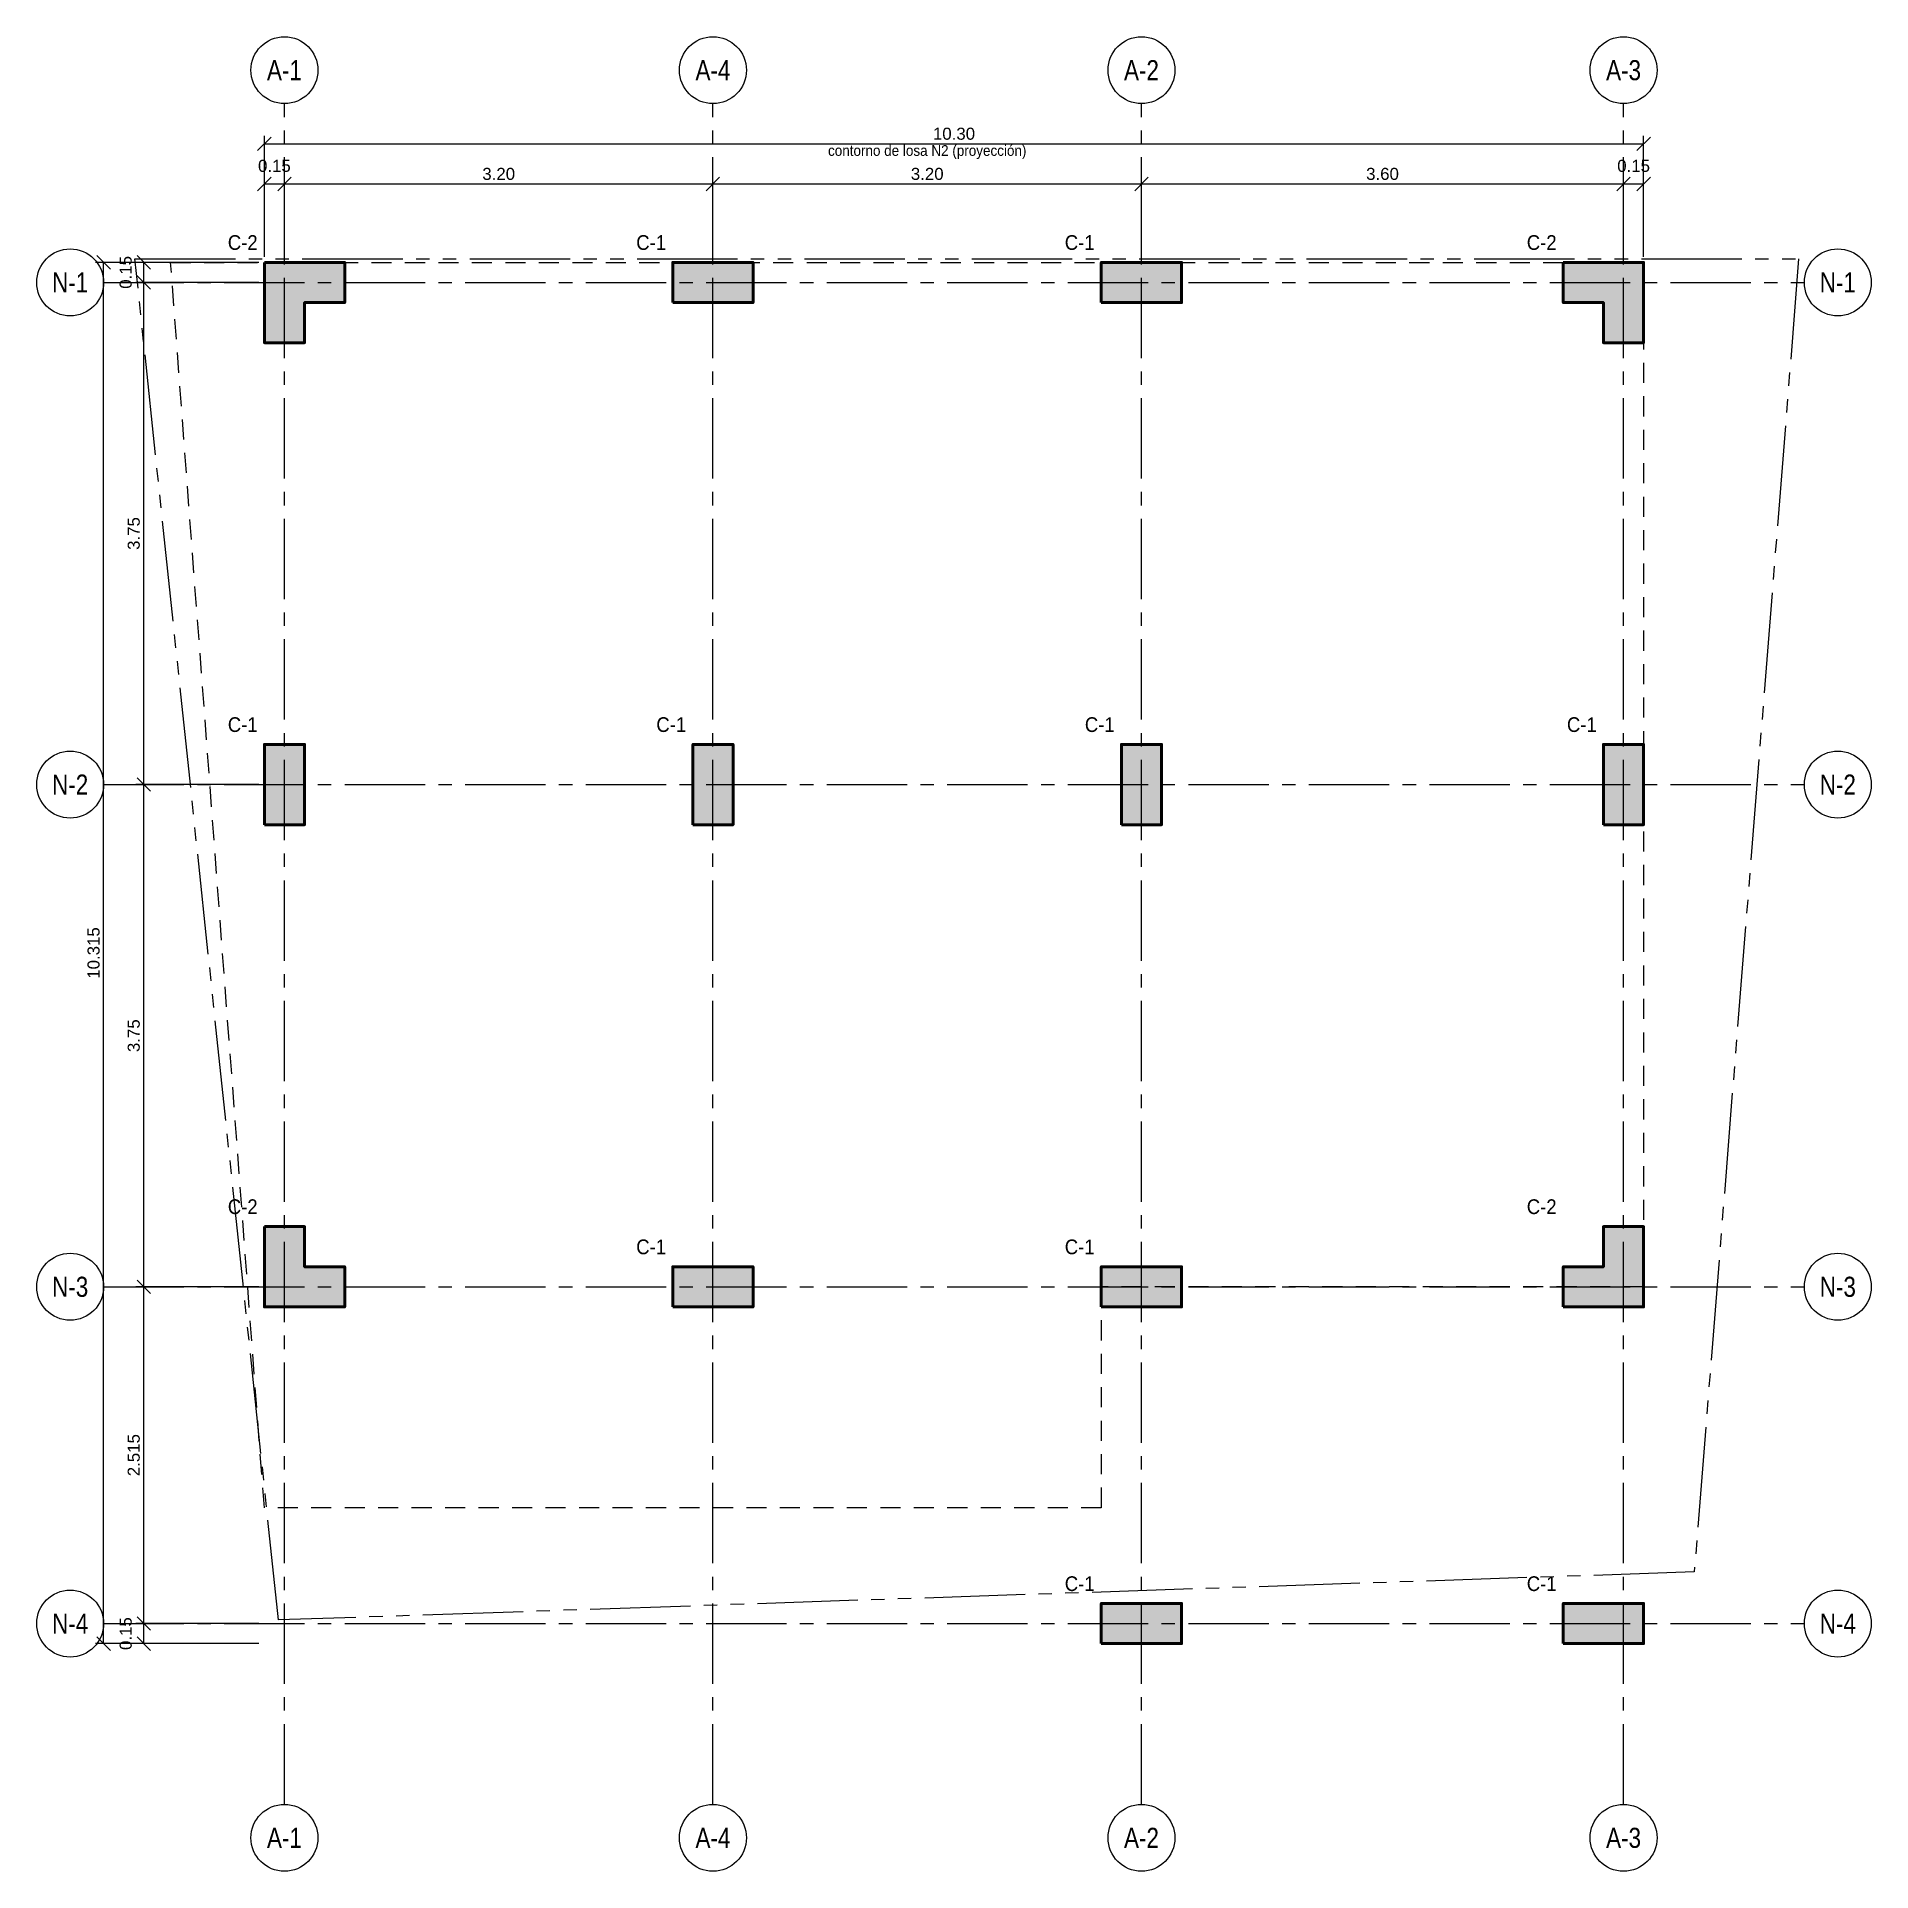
# Model space of a CAD drawing. Header units: metres. Extents: x -2 to 242, y -3 to 12.
# Drawn here: x -1.85 to 11.85, y -1.85 to 11.85 of the extents above.
import ezdxf
from ezdxf.enums import TextEntityAlignment as Align

# ---------------------------------------------------------------- set-up
doc = ezdxf.new("R2010")
doc.units = ezdxf.units.M
for name, pattern in [('EJE50', [0.875, 0.6, -0.1, 0.075, -0.1]), ('LIMITE50', [1.2, 0.75, -0.1, 0.075, -0.1, 0.075, -0.1]), ('OCULTA50', [0.225, 0.15, -0.075])]:
    doc.linetypes.add(name, pattern=pattern)
for name, color, linetype, lineweight in [('E-COLUMNA', 7, 'Continuous', 50), ('E-COLUMNA-ACH', 252, 'Continuous', 0), ('E-COTA', 7, 'Continuous', 13), ('E-EJES', 1, 'Continuous', 18), ('E-EJES-ID', 7, 'Continuous', 25), ('E-LIMITE', 94, 'Continuous', 25), ('E-PROYECCION', 8, 'Continuous', 18), ('E-TEXTO', 7, 'Continuous', 18), ('E-TITULO', 7, 'Continuous', 35)]:
    doc.layers.add(name, color=color, linetype=linetype, lineweight=lineweight)
doc.styles.add('ARIAL', font='arial.ttf')
doc.dimstyles.new('COTA50', dxfattribs={"dimtxt": 0.09, "dimasz": 0.06, "dimexe": 0.06, "dimexo": 0.04, "dimgap": 0.03, "dimtad": 1, "dimzin": 0, "dimdsep": 46, "dimtxsty": 'ARIAL', "dimtsz": 0.05, "dimcen": 2.5, "dimclrd": 7, "dimclre": 7, "dimclrt": 7, "dimazin": 3, "dimtfac": 1, "dimtmove": 2, "dimatfit": 3, "dimlwd": 13, "dimlwe": 13})

msp = doc.modelspace()

# ---------------------------------------------------------------- hatches: boundary and pattern name
at = {"layer": 'E-COLUMNA-ACH'}
for points in [[(-0.15, 10.165), (0.45, 10.165), (0.45, 9.865), (0.15, 9.865), (0.15, 9.565), (-0.15, 9.565)], [(2.9, 9.865), (2.9, 10.165), (3.5, 10.165), (3.5, 9.865)], [(6.1, 9.865), (6.1, 10.165), (6.7, 10.165), (6.7, 9.865)], [(9.55, 10.165), (10.15, 10.165), (10.15, 9.565), (9.85, 9.565), (9.85, 9.865), (9.55, 9.865)], [(-0.15, 5.965), (-0.15, 6.565), (0.15, 6.565), (0.15, 5.965)], [(3.05, 5.965), (3.05, 6.565), (3.35, 6.565), (3.35, 5.965)], [(6.25, 5.965), (6.25, 6.565), (6.55, 6.565), (6.55, 5.965)], [(9.85, 5.965), (9.85, 6.565), (10.15, 6.565), (10.15, 5.965)], [(-0.15, 2.965), (0.15, 2.965), (0.15, 2.665), (0.45, 2.665), (0.45, 2.365), (-0.15, 2.365)], [(9.55, 2.365), (9.55, 2.665), (9.85, 2.665), (9.85, 2.965), (10.15, 2.965), (10.15, 2.365)], [(2.9, 2.365), (2.9, 2.665), (3.5, 2.665), (3.5, 2.365)], [(6.1, 2.365), (6.1, 2.665), (6.7, 2.665), (6.7, 2.365)], [(6.1, -0.15), (6.1, 0.15), (6.7, 0.15), (6.7, -0.15)], [(9.55, -0.15), (9.55, 0.15), (10.15, 0.15), (10.15, -0.15)]]:
    msp.add_hatch(color=256, dxfattribs=at).paths.add_polyline_path(points)

# ---------------------------------------------------------------- linework, layer by layer
at = {"layer": 'E-COLUMNA'}
for points in [[(-0.15, 10.165), (0.45, 10.165), (0.45, 9.865), (0.15, 9.865), (0.15, 9.565), (-0.15, 9.565)], [(2.9, 9.865), (2.9, 10.165), (3.5, 10.165), (3.5, 9.865)], [(6.1, 9.865), (6.1, 10.165), (6.7, 10.165), (6.7, 9.865)], [(9.55, 10.165), (10.15, 10.165), (10.15, 9.565), (9.85, 9.565), (9.85, 9.865), (9.55, 9.865)], [(-0.15, 5.965), (-0.15, 6.565), (0.15, 6.565), (0.15, 5.965)], [(3.05, 5.965), (3.05, 6.565), (3.35, 6.565), (3.35, 5.965)], [(6.25, 5.965), (6.25, 6.565), (6.55, 6.565), (6.55, 5.965)], [(9.85, 5.965), (9.85, 6.565), (10.15, 6.565), (10.15, 5.965)], [(-0.15, 2.965), (0.15, 2.965), (0.15, 2.665), (0.45, 2.665), (0.45, 2.365), (-0.15, 2.365)], [(9.55, 2.365), (9.55, 2.665), (9.85, 2.665), (9.85, 2.965), (10.15, 2.965), (10.15, 2.365)], [(2.9, 2.365), (2.9, 2.665), (3.5, 2.665), (3.5, 2.365)], [(6.1, 2.365), (6.1, 2.665), (6.7, 2.665), (6.7, 2.365)], [(6.1, -0.15), (6.1, 0.15), (6.7, 0.15), (6.7, -0.15)], [(9.55, -0.15), (9.55, 0.15), (10.15, 0.15), (10.15, -0.15)]]:
    msp.add_lwpolyline(points, close=True, dxfattribs=at)
at = {"layer": 'E-EJES', "linetype": 'EJE50'}
for p, q in [((0, -1.35), (0, 11.35)), ((3.2, -1.35), (3.2, 11.35)), ((6.4, -1.35), (6.4, 11.35)), ((10, -1.35), (10, 11.35)), ((-1.35, 10.015), (11.35, 10.015)), ((-1.35, 6.265), (11.35, 6.265)), ((-1.35, 2.515), (11.35, 2.515)), ((-1.35, 0), (11.35, 0))]:
    msp.add_line(p, q, dxfattribs=at)
at = {"layer": 'E-EJES-ID'}
for centre in [(0, 11.6), (3.2, 11.6), (6.4, 11.6), (10, 11.6), (-1.6, 10.015), (11.6, 10.015), (-1.6, 6.265), (11.6, 6.265), (-1.6, 2.515), (11.6, 2.515), (-1.6, 0), (11.6, 0), (0, -1.6), (3.2, -1.6), (6.4, -1.6), (10, -1.6)]:
    msp.add_circle(centre, 0.25, dxfattribs=at)
at = {"layer": 'E-LIMITE', "linetype": 'LIMITE50'}
for points in [[(-0.0441, 0.0267), (-1.1165, 10.19)], [(-1.1165, 10.19), (11.3075, 10.19)], [(11.3075, 10.19), (10.528, 0.3855)], [(10.528, 0.3855), (-0.0441, 0.0267)]]:
    msp.add_lwpolyline(points, dxfattribs=at)
at = {"layer": 'E-PROYECCION', "linetype": 'OCULTA50'}
msp.add_lwpolyline([(-0.85, 10.165), (10.15, 10.165), (10.15, 2.515), (6.1, 2.515), (6.1, 0.865), (-0.15, 0.865), (-0.85, 10.165)], dxfattribs=at)

# ---------------------------------------------------------------- texts
at = {"layer": 'E-EJES-ID', "style": 'ARIAL', "width": 0.8}
for s, p in [('A-1', (0, 11.6)), ('A-4', (3.2, 11.6)), ('A-2', (6.4, 11.6)), ('A-3', (10, 11.6)), ('N-1', (-1.6, 10.015)), ('N-1', (11.6, 10.015)), ('N-2', (-1.6, 6.265)), ('N-2', (11.6, 6.265)), ('N-3', (-1.6, 2.515)), ('N-3', (11.6, 2.515)), ('N-4', (-1.6, 0)), ('N-4', (11.6, 0)), ('A-1', (0, -1.6)), ('A-4', (3.2, -1.6)), ('A-2', (6.4, -1.6)), ('A-3', (10, -1.6))]:
    msp.add_text(s, height=0.15, dxfattribs=at).set_placement(p, align=Align.MIDDLE_CENTER)
at = {"layer": 'E-TEXTO', "style": 'ARIAL', "width": 0.9}
msp.add_text('contorno de losa N2 (proyección)', height=0.08, dxfattribs=at).set_placement((4.8, 11), align=Align.MIDDLE_CENTER)
at = {"layer": 'E-TITULO', "style": 'ARIAL', "width": 0.9}
for s, p in [('C-2', (-0.2, 10.225)), ('C-1', (2.85, 10.225)), ('C-1', (6.05, 10.225)), ('C-2', (9.5, 10.225)), ('C-1', (-0.2, 6.625)), ('C-1', (3, 6.625)), ('C-1', (6.2, 6.625)), ('C-1', (9.8, 6.625)), ('C-2', (-0.2, 3.025)), ('C-2', (9.5, 3.025)), ('C-1', (2.85, 2.725)), ('C-1', (6.05, 2.725)), ('C-1', (6.05, 0.21)), ('C-1', (9.5, 0.21))]:
    msp.add_text(s, height=0.11, dxfattribs=at).set_placement(p, align=Align.BOTTOM_RIGHT)

# ---------------------------------------------------------------- dimensions: what is measured, and where the dimension line sits
at = {"layer": 'E-COTA'}
for base, p1, p2 in [((-0.15, 11.05), (-0.15, 10.165), (10.15, 10.165)), ((-0.15, 10.75), (-0.15, 10.165), (0, 10.165)), ((0, 10.75), (0, 10.165), (3.2, 10.165)), ((3.2, 10.75), (3.2, 10.165), (6.4, 10.165)), ((6.4, 10.75), (6.4, 10.165), (10, 10.165)), ((10, 10.75), (10, 10.165), (10.15, 10.165))]:
    msp.add_linear_dim(base=base, p1=p1, p2=p2, dimstyle='COTA50', override={"dimdec": 2}, dxfattribs=at).render()
msp.add_linear_dim(base=(-1.35, -0.15), p1=(-0.15, -0.15), p2=(-0.15, 10.165), angle=90, dimstyle='COTA50', override={"dimdec": 3}, dxfattribs=at).render()
for base, p1, p2, text in [((-1.05, 10.015), (-0.15, 10.015), (-0.15, 10.165), '0.15'), ((-1.05, 6.265), (-0.15, 6.265), (-0.15, 10.015), '3.75'), ((-1.05, 2.515), (-0.15, 2.515), (-0.15, 6.265), '3.75'), ((-1.05, 0), (-0.15, 0), (-0.15, 2.515), '2.515'), ((-1.05, -0.15), (-0.15, -0.15), (-0.15, 0), '0.15')]:
    msp.add_linear_dim(base=base, p1=p1, p2=p2, angle=90, text=text, dimstyle='COTA50', override={"dimdec": 2}, dxfattribs=at).render()

doc.saveas('drawing.dxf')
